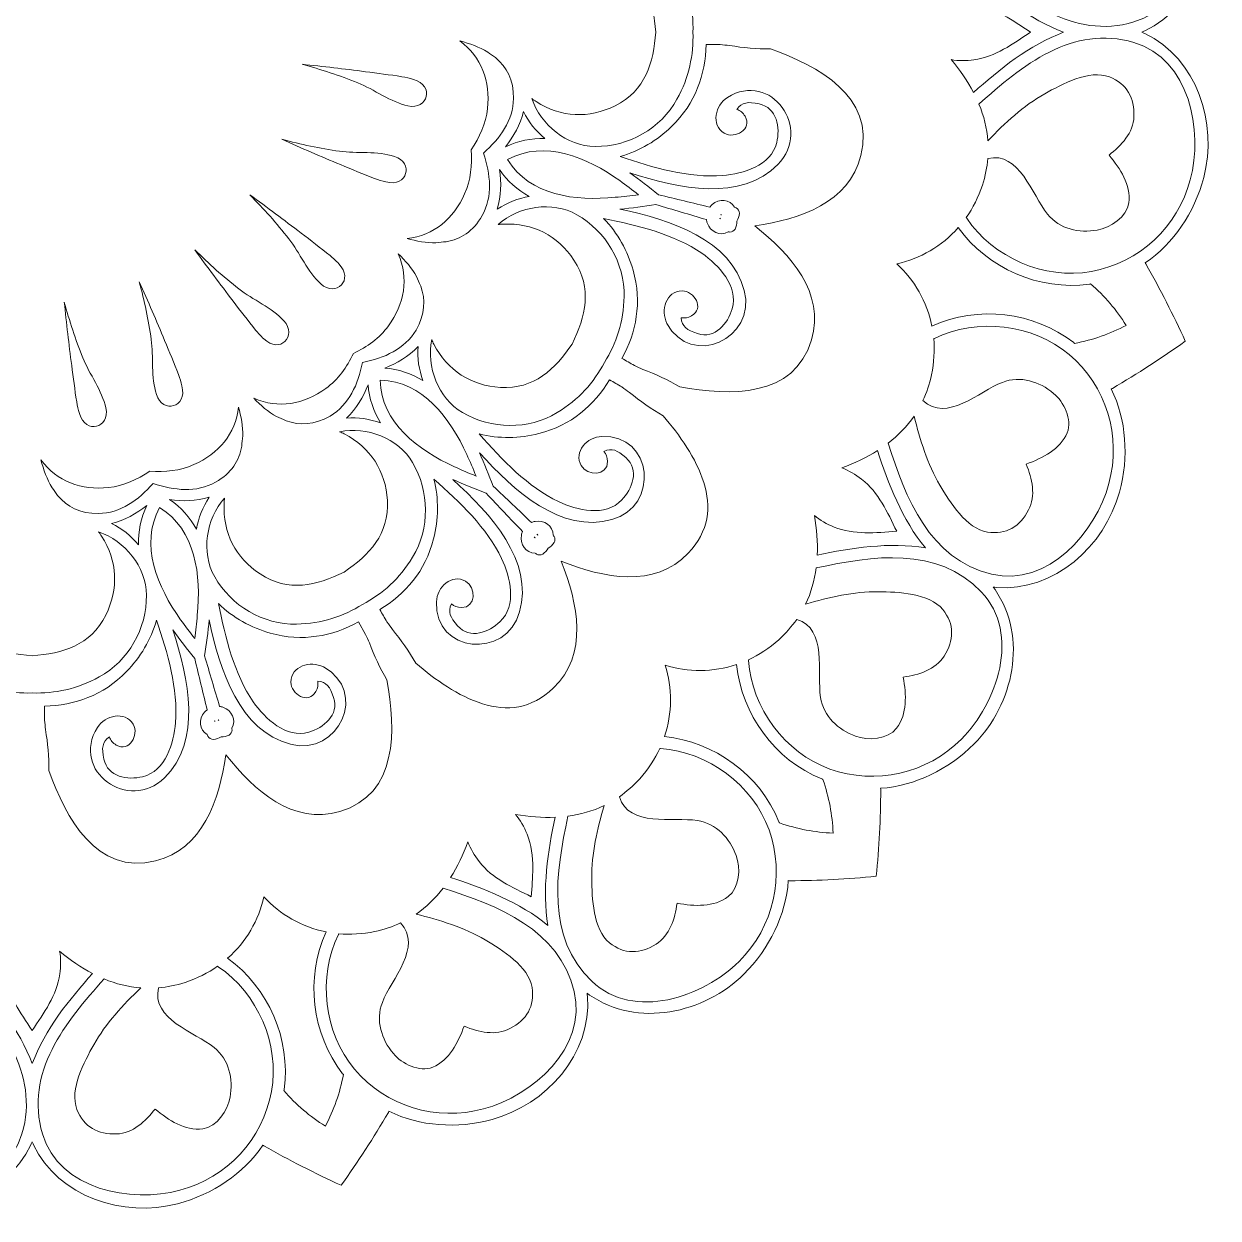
# Model space of a CAD drawing. Header units: inches. Extents: x 55 to 655, y -401 to -5.
# Drawn here: x 559.3 to 654.7, y -194.7 to -99.3 of the extents above; entities that cross this region are included whole.
import ezdxf

# ---------------------------------------------------------------- set-up
doc = ezdxf.new("R2010")
doc.units = ezdxf.units.IN
doc.header["$MEASUREMENT"] = 0
doc.layers.add('Layer 1', color=7, linetype='Continuous')

msp = doc.modelspace()

# ---------------------------------------------------------------- linework, layer by layer
at = {"layer": 'Layer 1', "lineweight": 0}
for points, knots in [([(648.81, -100.1), (648.73, -100.06), (648.66, -100.04), (648.58, -100), (648.66, -99.96), (648.73, -99.94), (648.81, -99.9), (653, -97.91), (654.67, -92.71), (653.52, -88.39), (652.77, -85.57), (651.13, -83.14), (648.84, -81.59), (648.86, -81.56), (648.89, -81.53), (648.91, -81.5), (650.05, -79.49), (651.09, -77.43), (652.05, -75.33), (650.17, -74), (648.24, -72.74), (646.25, -71.57), (646.21, -71.55), (646.18, -71.53), (646.14, -71.52), (647.35, -69.03), (647.56, -66.11), (646.79, -63.29), (645.63, -58.98), (641.58, -55.31), (636.97, -55.68), (636.88, -55.69), (636.8, -55.7), (636.71, -55.71), (636.76, -55.64), (636.82, -55.58), (636.86, -55.51), (639.5, -51.69), (638.34, -46.35), (635.19, -43.19), (633.13, -41.12), (630.49, -39.84), (627.73, -39.64), (627.74, -39.6), (627.74, -39.56), (627.74, -39.52), (627.73, -37.21), (627.61, -34.91), (627.38, -32.62), (625.09, -32.39), (622.79, -32.27), (620.48, -32.26), (620.44, -32.26), (620.4, -32.26), (620.36, -32.27), (620.16, -29.51), (618.88, -26.87), (616.81, -24.81), (613.65, -21.66), (608.31, -20.5), (604.49, -23.14), (604.42, -23.18), (604.36, -23.24), (604.29, -23.29), (604.3, -23.2), (604.31, -23.12), (604.32, -23.03), (604.69, -18.42), (601.02, -14.37), (596.71, -13.21), (593.89, -12.44), (590.97, -12.65), (588.48, -13.86), (588.47, -13.82), (588.45, -13.79), (588.43, -13.75), (587.26, -11.76), (586, -9.83), (584.67, -7.95), (582.57, -8.91), (580.51, -9.95), (578.5, -11.09), (578.47, -11.11), (578.44, -11.14), (578.41, -11.16), (576.86, -8.87), (574.43, -7.23), (571.61, -6.48), (567.29, -5.33), (562.09, -7), (560.1, -11.19), (560.06, -11.27), (560.04, -11.34), (560, -11.42), (559.96, -11.34), (559.94, -11.27), (559.9, -11.19), (557.91, -7), (552.71, -5.33), (548.39, -6.48), (545.57, -7.23), (543.14, -8.87), (541.59, -11.16), (541.56, -11.14), (541.53, -11.11), (541.5, -11.09), (539.49, -9.95), (537.43, -8.91), (535.33, -7.95), (534, -9.83), (532.74, -11.76), (531.57, -13.75), (531.55, -13.79), (531.53, -13.82), (531.52, -13.86), (529.03, -12.65), (526.11, -12.44), (523.29, -13.21), (518.98, -14.37), (515.31, -18.42), (515.68, -23.03), (515.69, -23.12), (515.7, -23.2), (515.71, -23.29), (515.64, -23.24), (515.58, -23.18), (515.51, -23.14), (511.69, -20.5), (506.35, -21.66), (503.19, -24.81), (501.12, -26.87), (499.84, -29.51), (499.64, -32.27), (499.6, -32.26), (499.56, -32.26), (499.52, -32.26), (497.21, -32.27), (494.91, -32.39), (492.62, -32.62), (492.39, -34.91), (492.27, -37.21), (492.26, -39.52), (492.26, -39.56), (492.26, -39.6), (492.27, -39.64), (489.51, -39.84), (486.87, -41.12), (484.81, -43.19), (481.66, -46.35), (480.5, -51.69), (483.14, -55.51), (483.18, -55.58), (483.24, -55.64), (483.29, -55.71), (483.2, -55.7), (483.12, -55.69), (483.03, -55.68), (478.42, -55.31), (474.37, -58.98), (473.21, -63.29), (472.44, -66.11), (472.65, -69.03), (473.86, -71.52), (473.82, -71.53), (473.79, -71.55), (473.75, -71.57), (471.76, -72.74), (469.83, -74), (467.95, -75.33), (468.91, -77.43), (469.95, -79.49), (471.09, -81.5), (471.11, -81.53), (471.14, -81.56), (471.16, -81.59), (468.87, -83.14), (467.23, -85.57), (466.48, -88.39), (465.33, -92.71), (467, -97.91), (471.19, -99.9), (471.27, -99.94), (471.34, -99.96), (471.42, -100), (471.34, -100.04), (471.27, -100.06), (471.19, -100.1), (467, -102.09), (465.33, -107.29), (466.48, -111.61), (467.23, -114.43), (468.87, -116.86), (471.16, -118.41), (471.14, -118.44), (471.11, -118.47), (471.09, -118.5), (469.95, -120.51), (468.91, -122.57), (467.95, -124.67), (469.83, -126), (471.76, -127.26), (473.75, -128.43), (473.79, -128.45), (473.82, -128.47), (473.86, -128.48), (472.65, -130.97), (472.44, -133.89), (473.21, -136.71), (474.37, -141.02), (478.42, -144.69), (483.03, -144.32), (483.12, -144.31), (483.2, -144.3), (483.29, -144.29), (483.24, -144.36), (483.18, -144.42), (483.14, -144.49), (480.5, -148.31), (481.66, -153.65), (484.81, -156.81), (486.87, -158.88), (489.51, -160.16), (492.27, -160.36), (492.26, -160.4), (492.26, -160.44), (492.26, -160.48), (492.27, -162.79), (492.39, -165.09), (492.62, -167.38), (494.91, -167.61), (497.21, -167.73), (499.52, -167.74), (499.56, -167.74), (499.6, -167.74), (499.64, -167.73), (499.84, -170.49), (501.12, -173.13), (503.19, -175.19), (506.35, -178.34), (511.69, -179.5), (515.51, -176.86), (515.58, -176.82), (515.64, -176.76), (515.71, -176.71), (515.7, -176.8), (515.69, -176.88), (515.68, -176.97), (515.31, -181.58), (518.98, -185.63), (523.29, -186.79), (526.11, -187.56), (529.03, -187.35), (531.52, -186.14), (531.53, -186.18), (531.55, -186.21), (531.57, -186.25), (532.74, -188.24), (534, -190.17), (535.33, -192.05), (537.43, -191.09), (539.49, -190.05), (541.5, -188.91), (541.53, -188.89), (541.56, -188.86), (541.59, -188.84), (543.14, -191.13), (545.57, -192.77), (548.39, -193.52), (552.71, -194.67), (557.91, -193), (559.9, -188.81), (559.94, -188.73), (559.96, -188.66), (560, -188.58), (560.04, -188.66), (560.06, -188.73), (560.1, -188.81), (562.09, -193), (567.29, -194.67), (571.61, -193.52), (574.43, -192.77), (576.86, -191.13), (578.41, -188.84), (578.44, -188.86), (578.47, -188.89), (578.5, -188.91), (580.51, -190.05), (582.57, -191.09), (584.67, -192.05), (586, -190.17), (587.26, -188.24), (588.43, -186.25), (588.45, -186.21), (588.47, -186.18), (588.48, -186.14), (590.97, -187.35), (593.89, -187.56), (596.71, -186.79), (601.02, -185.63), (604.69, -181.58), (604.32, -176.97), (604.31, -176.88), (604.3, -176.8), (604.29, -176.71), (604.36, -176.76), (604.42, -176.82), (604.49, -176.86), (608.31, -179.5), (613.65, -178.34), (616.81, -175.19), (618.88, -173.13), (620.16, -170.49), (620.36, -167.73), (620.4, -167.74), (620.44, -167.74), (620.48, -167.74), (622.79, -167.73), (625.09, -167.61), (627.38, -167.38), (627.61, -165.09), (627.73, -162.79), (627.74, -160.48), (627.74, -160.44), (627.74, -160.4), (627.73, -160.36), (630.49, -160.16), (633.13, -158.88), (635.19, -156.81), (638.34, -153.65), (639.5, -148.31), (636.86, -144.49), (636.82, -144.42), (636.76, -144.36), (636.71, -144.29), (636.8, -144.3), (636.88, -144.31), (636.97, -144.32), (641.58, -144.69), (645.63, -141.02), (646.79, -136.71), (647.56, -133.89), (647.35, -130.97), (646.14, -128.48), (646.18, -128.47), (646.21, -128.45), (646.25, -128.43), (648.24, -127.26), (650.17, -126), (652.05, -124.67), (651.09, -122.57), (650.05, -120.51), (648.91, -118.5), (648.89, -118.47), (648.86, -118.44), (648.84, -118.41), (651.13, -116.86), (652.77, -114.43), (653.52, -111.61), (654.67, -107.29), (653, -102.09), (648.81, -100.1)], [0, 0, 0, 0, 1, 1, 1, 2, 2, 2, 3, 3, 3, 4, 4, 4, 5, 5, 5, 6, 6, 6, 7, 7, 7, 8, 8, 8, 9, 9, 9, 10, 10, 10, 11, 11, 11, 12, 12, 12, 13, 13, 13, 14, 14, 14, 15, 15, 15, 16, 16, 16, 17, 17, 17, 18, 18, 18, 19, 19, 19, 20, 20, 20, 21, 21, 21, 22, 22, 22, 23, 23, 23, 24, 24, 24, 25, 25, 25, 26, 26, 26, 27, 27, 27, 28, 28, 28, 29, 29, 29, 30, 30, 30, 31, 31, 31, 32, 32, 32, 33, 33, 33, 34, 34, 34, 35, 35, 35, 36, 36, 36, 37, 37, 37, 38, 38, 38, 39, 39, 39, 40, 40, 40, 41, 41, 41, 42, 42, 42, 43, 43, 43, 44, 44, 44, 45, 45, 45, 46, 46, 46, 47, 47, 47, 48, 48, 48, 49, 49, 49, 50, 50, 50, 51, 51, 51, 52, 52, 52, 53, 53, 53, 54, 54, 54, 55, 55, 55, 56, 56, 56, 57, 57, 57, 58, 58, 58, 59, 59, 59, 60, 60, 60, 61, 61, 61, 62, 62, 62, 63, 63, 63, 64, 64, 64, 65, 65, 65, 66, 66, 66, 67, 67, 67, 68, 68, 68, 69, 69, 69, 70, 70, 70, 71, 71, 71, 72, 72, 72, 73, 73, 73, 74, 74, 74, 75, 75, 75, 76, 76, 76, 77, 77, 77, 78, 78, 78, 79, 79, 79, 80, 80, 80, 81, 81, 81, 82, 82, 82, 83, 83, 83, 84, 84, 84, 85, 85, 85, 86, 86, 86, 87, 87, 87, 88, 88, 88, 89, 89, 89, 90, 90, 90, 91, 91, 91, 92, 92, 92, 93, 93, 93, 94, 94, 94, 95, 95, 95, 96, 96, 96, 97, 97, 97, 98, 98, 98, 99, 99, 99, 100, 100, 100, 101, 101, 101, 102, 102, 102, 103, 103, 103, 104, 104, 104, 105, 105, 105, 106, 106, 106, 107, 107, 107, 108, 108, 108, 109, 109, 109, 110, 110, 110, 111, 111, 111, 112, 112, 112, 113, 113, 113, 114, 114, 114, 115, 115, 115, 116, 116, 116, 117, 117, 117, 118, 118, 118, 119, 119, 119, 120, 120, 120, 120]), ([(652.45, -88.22), (653.49, -92.12), (652.42, -97.85), (647.95, -99.18), (643.08, -100.63), (638.96, -97.33), (635.58, -94.25), (635.97, -93.32), (636.22, -92.34), (636.29, -91.33), (637.65, -92.75), (639.13, -94.13), (640.84, -95.09), (642.18, -95.84), (644.39, -97.05), (645.99, -96.43), (647.39, -95.89), (648.02, -94.74), (647.95, -93.26), (647.9, -91.98), (646.95, -90.95), (645.96, -90.19), (646.86, -89.1), (647.71, -87.83), (647.54, -86.38), (647.4, -85.25), (646.05, -84.37), (645.02, -84.2), (643.56, -83.96), (642.02, -84.26), (641.05, -85.48), (639.81, -87.03), (638.81, -90.5), (636.29, -89.92), (636.23, -89.23), (636.09, -88.52), (635.85, -87.79), (635.54, -86.83), (635.1, -85.96), (634.56, -85.2), (634.57, -85.19), (634.59, -85.17), (634.6, -85.15), (636.71, -82.01), (640.79, -80.22), (644.55, -80.9), (648.38, -81.59), (651.45, -84.45), (652.45, -88.22)], [0, 0, 0, 0, 1, 1, 1, 2, 2, 2, 3, 3, 3, 4, 4, 4, 5, 5, 5, 6, 6, 6, 7, 7, 7, 8, 8, 8, 9, 9, 9, 10, 10, 10, 11, 11, 11, 12, 12, 12, 13, 13, 13, 14, 14, 14, 15, 15, 15, 16, 16, 16, 16]), ([(604.94, -109.12), (602.63, -109.1), (600.62, -107.4), (599.88, -105.3), (599.99, -105.38), (600.11, -105.47), (600.23, -105.54), (602.22, -106.81), (604.44, -106.92), (606.54, -105.87), (608.97, -104.65), (609.59, -102.43), (609.78, -100), (609.59, -97.57), (608.97, -95.35), (606.54, -94.13), (604.44, -93.08), (602.22, -93.19), (600.23, -94.46), (600.11, -94.53), (599.99, -94.62), (599.88, -94.7), (600.62, -92.6), (602.63, -90.9), (604.94, -90.88), (607.59, -90.85), (610.18, -92.31), (611.47, -94.65), (612.44, -96.4), (612.8, -98.2), (612.75, -100), (612.8, -101.8), (612.44, -103.6), (611.47, -105.35), (610.18, -107.69), (607.59, -109.15), (604.94, -109.12)], [0, 0, 0, 0, 1, 1, 1, 2, 2, 2, 3, 3, 3, 4, 4, 4, 5, 5, 5, 6, 6, 6, 7, 7, 7, 8, 8, 8, 9, 9, 9, 10, 10, 10, 11, 11, 11, 12, 12, 12, 12]), ([(637.55, -98.64), (636.82, -98.23), (636.04, -97.92), (635.18, -97.8), (634.57, -97.71), (633.95, -97.71), (633.36, -97.81), (634.06, -96.98), (634.66, -96.1), (635.14, -95.18), (637.14, -96.99), (639.64, -99), (642.34, -100), (639.64, -101), (637.14, -103.01), (635.14, -104.82), (634.66, -103.9), (634.06, -103.02), (633.36, -102.19), (633.95, -102.29), (634.57, -102.29), (635.18, -102.2), (636.9, -101.96), (638.27, -100.94), (639.69, -100), (638.98, -99.53), (638.29, -99.04), (637.55, -98.64)], [0, 0, 0, 0, 1, 1, 1, 2, 2, 2, 3, 3, 3, 4, 4, 4, 5, 5, 5, 6, 6, 6, 7, 7, 7, 8, 8, 8, 9, 9, 9, 9]), ([(652.45, -111.78), (651.45, -115.55), (648.38, -118.41), (644.55, -119.1), (640.79, -119.78), (636.71, -117.99), (634.6, -114.85), (634.59, -114.83), (634.57, -114.81), (634.56, -114.8), (635.1, -114.04), (635.54, -113.17), (635.85, -112.21), (636.09, -111.48), (636.23, -110.77), (636.29, -110.08), (638.81, -109.5), (639.81, -112.97), (641.05, -114.52), (642.02, -115.74), (643.56, -116.04), (645.02, -115.8), (646.05, -115.63), (647.4, -114.75), (647.54, -113.62), (647.71, -112.17), (646.86, -110.9), (645.96, -109.81), (646.95, -109.05), (647.9, -108.02), (647.95, -106.74), (648.02, -105.26), (647.39, -104.11), (645.99, -103.57), (644.39, -102.95), (642.18, -104.16), (640.84, -104.91), (639.13, -105.87), (637.65, -107.25), (636.29, -108.67), (636.22, -107.66), (635.97, -106.68), (635.58, -105.75), (638.96, -102.67), (643.08, -99.37), (647.95, -100.82), (652.42, -102.15), (653.49, -107.88), (652.45, -111.78)], [0, 0, 0, 0, 1, 1, 1, 2, 2, 2, 3, 3, 3, 4, 4, 4, 5, 5, 5, 6, 6, 6, 7, 7, 7, 8, 8, 8, 9, 9, 9, 10, 10, 10, 11, 11, 11, 12, 12, 12, 13, 13, 13, 14, 14, 14, 15, 15, 15, 16, 16, 16, 16]), ([(595.92, -114.64), (595.2, -115.91), (594.18, -116.53), (593.05, -116.73), (592.78, -116.75), (592.5, -116.78), (592.23, -116.81), (591.48, -116.82), (590.69, -116.69), (589.92, -116.46), (592.07, -116.23), (593.63, -114.88), (594.52, -112.91), (595.01, -111.8), (595.13, -110.59), (595.03, -109.38), (595.72, -108.4), (596.22, -107.29), (596.35, -106.08), (596.56, -103.93), (595.89, -101.98), (594.14, -100.7), (594.94, -100.9), (595.7, -101.19), (596.36, -101.59), (596.56, -101.74), (596.77, -101.89), (596.98, -102.03), (597.87, -102.78), (598.44, -103.82), (598.42, -105.28), (598.41, -107.06), (597.34, -108.48), (596.02, -109.65), (596.58, -111.33), (596.79, -113.1), (595.92, -114.64)], [0, 0, 0, 0, 1, 1, 1, 2, 2, 2, 3, 3, 3, 4, 4, 4, 5, 5, 5, 6, 6, 6, 7, 7, 7, 8, 8, 8, 9, 9, 9, 10, 10, 10, 11, 11, 11, 12, 12, 12, 12]), ([(611.7, -128.32), (610.77, -127.76), (609.78, -127.3), (608.74, -126.92), (608.52, -126.81), (608.29, -126.71), (608.07, -126.61), (607.74, -126.42), (607.41, -126.23), (607.08, -126.04), (608.23, -123.95), (608.69, -121.58), (607.97, -119), (607.54, -117.5), (606.74, -116), (605.61, -114.88), (608.3, -115.39), (611.26, -116.14), (613.46, -117.65), (614.8, -118.58), (616.4, -120.26), (615.87, -122.08), (615.53, -123.25), (614.53, -124.52), (613.11, -124.06), (612.25, -123.78), (611.85, -123.49), (611.81, -122.79), (612.08, -122.84), (612.36, -122.8), (612.64, -122.64), (613.69, -122.04), (612.85, -120.65), (611.88, -120.65), (610.58, -120.66), (610.14, -122.23), (610.67, -123.24), (612.59, -126.88), (617.83, -124.47), (616.84, -120.62), (615.79, -116.56), (610.94, -114.97), (606.92, -114.13), (607.88, -114.04), (608.83, -113.91), (609.79, -113.76), (611.14, -114.16), (612.49, -114.56), (613.83, -114.96), (613.84, -115.05), (613.85, -115.14), (613.89, -115.23), (614.12, -115.92), (614.92, -116.34), (615.56, -115.94), (615.6, -115.95), (615.65, -115.95), (615.69, -115.95), (615.85, -115.97), (616.05, -115.85), (616.11, -115.71), (616.22, -115.51), (616.26, -115.29), (616.26, -115.08), (616.37, -114.89), (616.44, -114.68), (616.45, -114.45), (616.46, -114.3), (616.35, -114.09), (616.2, -114.03), (616.16, -114.01), (616.12, -113.99), (616.07, -113.97), (615.71, -113.32), (614.82, -113.28), (614.28, -113.75), (614.21, -113.81), (614.15, -113.89), (614.1, -113.97), (612.74, -113.64), (611.37, -113.3), (610, -112.98), (609.24, -112.37), (608.48, -111.78), (607.71, -111.22), (611.6, -112.5), (616.6, -113.55), (619.53, -110.56), (622.31, -107.72), (618.98, -103.02), (615.5, -105.21), (614.54, -105.82), (614.14, -107.4), (615.25, -108.06), (616.1, -108.55), (617.52, -107.75), (616.91, -106.71), (616.75, -106.43), (616.52, -106.26), (616.26, -106.16), (616.65, -105.58), (617.14, -105.53), (618.02, -105.72), (619.48, -106.03), (619.72, -107.63), (619.43, -108.81), (618.98, -110.65), (616.75, -111.31), (615.12, -111.44), (612.46, -111.65), (609.52, -110.82), (606.94, -109.92), (608.48, -109.51), (609.93, -108.61), (611.04, -107.53), (612.96, -105.66), (613.74, -103.37), (613.8, -100.99), (613.8, -100.99), (614.93, -100.99), (614.93, -100.99), (615.18, -101.01), (615.42, -101.04), (615.67, -101.06), (616.76, -101.25), (617.85, -101.34), (618.93, -101.33), (622.73, -102.71), (627.32, -105.11), (626.15, -109.84), (625.22, -113.63), (621.32, -114.92), (617.69, -115.46), (620.56, -117.74), (623.29, -120.81), (622.21, -124.55), (620.85, -129.23), (615.68, -129.02), (611.7, -128.32)], [0, 0, 0, 0, 1, 1, 1, 2, 2, 2, 3, 3, 3, 4, 4, 4, 5, 5, 5, 6, 6, 6, 7, 7, 7, 8, 8, 8, 9, 9, 9, 10, 10, 10, 11, 11, 11, 12, 12, 12, 13, 13, 13, 14, 14, 14, 15, 15, 15, 16, 16, 16, 17, 17, 17, 18, 18, 18, 19, 19, 19, 20, 20, 20, 21, 21, 21, 22, 22, 22, 23, 23, 23, 24, 24, 24, 25, 25, 25, 26, 26, 26, 27, 27, 27, 28, 28, 28, 29, 29, 29, 30, 30, 30, 31, 31, 31, 32, 32, 32, 33, 33, 33, 34, 34, 34, 35, 35, 35, 36, 36, 36, 37, 37, 37, 38, 38, 38, 39, 39, 39, 40, 40, 40, 41, 41, 41, 42, 42, 42, 43, 43, 43, 44, 44, 44, 45, 45, 45, 46, 46, 46, 46]), ([(585.99, -104.04), (584.53, -103.45), (583.05, -102.97), (581.54, -102.56), (583.23, -102.73), (584.91, -102.93), (586.6, -103.15), (587.57, -103.27), (588.54, -103.4), (589.51, -103.55), (589.82, -103.6), (590.13, -103.67), (590.43, -103.77), (592.16, -104.25), (591.59, -106.22), (589.99, -105.88), (588.64, -105.59), (587.28, -104.56), (585.99, -104.04)], [0, 0, 0, 0, 1, 1, 1, 2, 2, 2, 3, 3, 3, 4, 4, 4, 5, 5, 5, 6, 6, 6, 6]), ([(599.22, -106.33), (599.62, -107.17), (600.2, -107.89), (600.92, -108.48), (599.84, -108.46), (598.78, -108.67), (597.78, -109.15), (598.44, -108.32), (598.96, -107.39), (599.22, -106.33)], [0, 0, 0, 0, 1, 1, 1, 2, 2, 2, 3, 3, 3, 3]), ([(584.61, -110.57), (583.04, -109.92), (581.48, -109.25), (579.93, -108.55), (581.45, -108.96), (582.97, -109.28), (584.53, -109.5), (585.9, -109.69), (587.6, -109.48), (588.91, -109.91), (590.47, -110.41), (589.98, -112.4), (588.24, -111.95), (587.93, -111.88), (587.63, -111.79), (587.33, -111.68), (586.42, -111.32), (585.52, -110.95), (584.61, -110.57)], [0, 0, 0, 0, 1, 1, 1, 2, 2, 2, 3, 3, 3, 4, 4, 4, 5, 5, 5, 6, 6, 6, 6]), ([(597.95, -110.17), (600.94, -108.54), (604.29, -109.99), (606.9, -111.85), (607.41, -112.21), (607.91, -112.59), (608.41, -112.97), (607.78, -113.05), (607.17, -113.13), (606.55, -113.18), (603.35, -113.49), (599.72, -113.07), (597.95, -110.17)], [0, 0, 0, 0, 1, 1, 1, 2, 2, 2, 3, 3, 3, 4, 4, 4, 4]), ([(597.3, -110.97), (597.92, -111.88), (598.74, -112.59), (599.68, -113.11), (598.77, -113.27), (597.9, -113.6), (597.13, -114.13), (597.44, -113.07), (597.46, -112.02), (597.3, -110.97)], [0, 0, 0, 0, 1, 1, 1, 2, 2, 2, 3, 3, 3, 3]), ([(583.03, -120.09), (582.01, -119.16), (581.35, -117.59), (580.49, -116.49), (579.52, -115.26), (578.48, -114.09), (577.37, -112.99), (578.75, -113.98), (580.11, -115), (581.46, -116.03), (582.24, -116.62), (583.02, -117.22), (583.78, -117.83), (584.02, -118.03), (584.25, -118.24), (584.47, -118.48), (585.73, -119.76), (584.25, -121.18), (583.03, -120.09)], [0, 0, 0, 0, 1, 1, 1, 2, 2, 2, 3, 3, 3, 4, 4, 4, 5, 5, 5, 6, 6, 6, 6]), ([(594.36, -130.37), (592.37, -129.2), (591.48, -126.72), (591.89, -124.53), (591.94, -124.66), (592, -124.78), (592.07, -124.91), (593.16, -127), (595.02, -128.22), (597.38, -128.36), (600.08, -128.51), (601.73, -126.9), (603.11, -124.89), (604.16, -122.69), (604.74, -120.46), (603.24, -118.19), (601.95, -116.22), (599.97, -115.21), (597.61, -115.32), (597.47, -115.32), (597.32, -115.34), (597.19, -115.35), (598.88, -113.9), (601.47, -113.43), (603.48, -114.57), (605.78, -115.87), (607.31, -118.43), (607.25, -121.11), (607.21, -123.1), (606.63, -124.85), (605.68, -126.37), (604.83, -127.96), (603.61, -129.34), (601.9, -130.37), (599.61, -131.76), (596.64, -131.71), (594.36, -130.37)], [0, 0, 0, 0, 1, 1, 1, 2, 2, 2, 3, 3, 3, 4, 4, 4, 5, 5, 5, 6, 6, 6, 7, 7, 7, 8, 8, 8, 9, 9, 9, 10, 10, 10, 11, 11, 11, 12, 12, 12, 12]), ([(614.88, -114.88), (614.88, -114.87), (614.89, -114.86), (614.9, -114.85), (614.91, -114.87), (614.93, -114.87), (614.95, -114.89), (614.93, -114.88), (614.9, -114.88), (614.88, -114.88)], [0, 0, 0, 0, 1, 1, 1, 2, 2, 2, 3, 3, 3, 3]), ([(614.96, -114.55), (614.99, -114.57), (615.01, -114.57), (615.03, -114.58), (615.03, -114.58), (614.97, -114.58), (614.97, -114.58), (614.97, -114.58), (614.97, -114.57), (614.96, -114.55)], [0, 0, 0, 0, 1, 1, 1, 2, 2, 2, 3, 3, 3, 3]), ([(643.21, -124.84), (643.19, -124.82), (643.17, -124.8), (643.14, -124.78), (639.95, -122.3), (635.48, -121.8), (631.82, -123.46), (631.43, -121.51), (630.43, -119.79), (629.02, -118.5), (629.96, -118.29), (630.86, -117.93), (631.68, -117.45), (632.51, -116.96), (633.27, -116.34), (633.93, -115.6), (636.27, -118.86), (640.39, -120.66), (644.39, -120.11), (644.42, -120.11), (644.46, -120.1), (644.49, -120.09), (645.61, -121.06), (646.56, -122.17), (647.32, -123.4), (646.05, -124.08), (644.67, -124.56), (643.21, -124.84)], [0, 0, 0, 0, 1, 1, 1, 2, 2, 2, 3, 3, 3, 4, 4, 4, 5, 5, 5, 6, 6, 6, 7, 7, 7, 8, 8, 8, 9, 9, 9, 9]), ([(576.49, -120.49), (577.59, -121.35), (579.16, -122.01), (580.09, -123.03), (581.18, -124.25), (579.76, -125.73), (578.48, -124.47), (578.24, -124.25), (578.03, -124.02), (577.83, -123.78), (577.22, -123.02), (576.62, -122.24), (576.03, -121.46), (575, -120.11), (573.98, -118.75), (572.99, -117.37), (574.09, -118.48), (575.26, -119.52), (576.49, -120.49)], [0, 0, 0, 0, 1, 1, 1, 2, 2, 2, 3, 3, 3, 4, 4, 4, 5, 5, 5, 6, 6, 6, 6]), ([(590.64, -123.78), (589.74, -125.31), (588.1, -126.01), (586.37, -126.37), (586.01, -128.1), (585.31, -129.74), (583.78, -130.64), (582.53, -131.37), (581.34, -131.4), (580.26, -131.02), (580.01, -130.89), (579.76, -130.78), (579.51, -130.68), (578.85, -130.31), (578.23, -129.8), (577.68, -129.21), (579.66, -130.09), (581.69, -129.7), (583.44, -128.44), (584.42, -127.73), (585.13, -126.74), (585.64, -125.64), (586.74, -125.13), (587.73, -124.42), (588.44, -123.44), (589.7, -121.69), (590.09, -119.66), (589.21, -117.68), (589.8, -118.23), (590.31, -118.85), (590.68, -119.51), (590.78, -119.76), (590.89, -120.01), (591.02, -120.26), (591.4, -121.34), (591.37, -122.53), (590.64, -123.78)], [0, 0, 0, 0, 1, 1, 1, 2, 2, 2, 3, 3, 3, 4, 4, 4, 5, 5, 5, 6, 6, 6, 7, 7, 7, 8, 8, 8, 9, 9, 9, 10, 10, 10, 11, 11, 11, 12, 12, 12, 12]), ([(569.91, -128.91), (569.48, -127.6), (569.69, -125.9), (569.5, -124.53), (569.28, -122.97), (568.96, -121.45), (568.55, -119.93), (569.25, -121.48), (569.92, -123.04), (570.57, -124.61), (570.95, -125.52), (571.32, -126.42), (571.68, -127.33), (571.79, -127.63), (571.88, -127.93), (571.95, -128.24), (572.4, -129.98), (570.41, -130.47), (569.91, -128.91)], [0, 0, 0, 0, 1, 1, 1, 2, 2, 2, 3, 3, 3, 4, 4, 4, 5, 5, 5, 6, 6, 6, 6]), ([(563.77, -130.43), (563.67, -130.13), (563.6, -129.82), (563.55, -129.51), (563.4, -128.54), (563.27, -127.57), (563.15, -126.6), (562.93, -124.91), (562.73, -123.23), (562.56, -121.54), (562.97, -123.05), (563.45, -124.53), (564.04, -125.99), (564.56, -127.28), (565.59, -128.64), (565.88, -129.99), (566.22, -131.59), (564.25, -132.16), (563.77, -130.43)], [0, 0, 0, 0, 1, 1, 1, 2, 2, 2, 3, 3, 3, 4, 4, 4, 5, 5, 5, 6, 6, 6, 6]), ([(645.95, -136.03), (644.9, -139.92), (641.11, -144.34), (636.58, -143.26), (631.63, -142.09), (629.71, -137.17), (628.33, -132.81), (629.13, -132.19), (629.84, -131.48), (630.41, -130.64), (630.87, -132.54), (631.46, -134.48), (632.46, -136.17), (633.24, -137.49), (634.57, -139.64), (636.26, -139.9), (637.74, -140.14), (638.85, -139.46), (639.54, -138.14), (640.13, -137), (639.83, -135.64), (639.35, -134.48), (640.67, -133.99), (642.05, -133.31), (642.62, -131.97), (643.06, -130.93), (642.34, -129.49), (641.53, -128.83), (640.39, -127.88), (638.9, -127.39), (637.45, -127.95), (635.6, -128.68), (633, -131.18), (631.11, -129.41), (631.4, -128.79), (631.63, -128.1), (631.79, -127.35), (632, -126.37), (632.05, -125.39), (631.97, -124.46), (631.99, -124.46), (632.01, -124.45), (632.03, -124.44), (635.43, -122.78), (639.86, -123.27), (642.78, -125.73), (645.75, -128.24), (646.97, -132.26), (645.95, -136.03)], [0, 0, 0, 0, 1, 1, 1, 2, 2, 2, 3, 3, 3, 4, 4, 4, 5, 5, 5, 6, 6, 6, 7, 7, 7, 8, 8, 8, 9, 9, 9, 10, 10, 10, 11, 11, 11, 12, 12, 12, 13, 13, 13, 14, 14, 14, 15, 15, 15, 16, 16, 16, 16]), ([(591.19, -127.81), (590.27, -127.25), (589.24, -126.9), (588.14, -126.81), (589.13, -126.43), (590.04, -125.88), (590.8, -125.09), (590.73, -126.02), (590.87, -126.94), (591.19, -127.81)], [0, 0, 0, 0, 1, 1, 1, 2, 2, 2, 3, 3, 3, 3]), ([(586.81, -128.14), (586.9, -129.24), (587.25, -130.27), (587.81, -131.19), (586.94, -130.87), (586.02, -130.73), (585.09, -130.8), (585.88, -130.04), (586.43, -129.13), (586.81, -128.14)], [0, 0, 0, 0, 1, 1, 1, 2, 2, 2, 3, 3, 3, 3]), ([(601.6, -152.36), (598.08, -155.74), (593.71, -152.98), (590.62, -150.37), (590.09, -149.43), (589.46, -148.53), (588.75, -147.68), (588.61, -147.48), (588.47, -147.28), (588.32, -147.08), (588.13, -146.75), (587.94, -146.42), (587.75, -146.09), (589.79, -144.86), (591.38, -143.03), (592.04, -140.44), (592.42, -138.93), (592.48, -137.23), (592.06, -135.69), (594.13, -137.48), (596.32, -139.6), (597.47, -142.01), (598.17, -143.49), (598.72, -145.75), (597.34, -147.06), (596.46, -147.9), (594.96, -148.5), (593.96, -147.39), (593.36, -146.72), (593.16, -146.27), (593.47, -145.64), (593.68, -145.82), (593.95, -145.93), (594.27, -145.93), (595.47, -145.93), (595.45, -144.31), (594.6, -143.83), (593.48, -143.19), (592.31, -144.32), (592.27, -145.46), (592.1, -149.57), (597.84, -150.11), (598.91, -146.27), (600.03, -142.24), (596.62, -138.44), (593.57, -135.7), (594.45, -136.09), (595.33, -136.46), (596.24, -136.81), (597.21, -137.83), (598.17, -138.85), (599.15, -139.87), (599.1, -139.95), (599.07, -140.04), (599.05, -140.14), (598.91, -140.85), (599.39, -141.61), (600.14, -141.58), (600.18, -141.61), (600.22, -141.63), (600.25, -141.66), (600.38, -141.76), (600.61, -141.75), (600.75, -141.66), (600.93, -141.54), (601.08, -141.37), (601.19, -141.19), (601.37, -141.08), (601.54, -140.93), (601.66, -140.74), (601.75, -140.61), (601.76, -140.38), (601.66, -140.25), (601.63, -140.22), (601.61, -140.18), (601.58, -140.14), (601.61, -139.39), (600.85, -138.91), (600.14, -139.05), (600.04, -139.07), (599.95, -139.1), (599.87, -139.15), (598.85, -138.17), (597.83, -137.21), (596.81, -136.24), (596.46, -135.34), (596.09, -134.45), (595.7, -133.57), (598.44, -136.62), (602.24, -140.03), (606.27, -138.91), (610.11, -137.84), (609.57, -132.1), (605.46, -132.27), (604.32, -132.31), (603.19, -133.48), (603.83, -134.6), (604.31, -135.45), (605.93, -135.47), (605.93, -134.27), (605.93, -133.95), (605.82, -133.68), (605.64, -133.47), (606.27, -133.16), (606.72, -133.36), (607.39, -133.96), (608.5, -134.96), (607.9, -136.46), (607.06, -137.34), (605.75, -138.72), (603.49, -138.17), (602.01, -137.47), (599.6, -136.32), (597.48, -134.13), (595.69, -132.06), (597.23, -132.48), (598.93, -132.42), (600.44, -132.04), (603.03, -131.38), (604.86, -129.79), (606.09, -127.75), (606.42, -127.94), (606.75, -128.13), (607.08, -128.32), (607.28, -128.47), (607.48, -128.61), (607.68, -128.75), (608.53, -129.46), (609.43, -130.09), (610.37, -130.62), (612.98, -133.71), (615.74, -138.08), (612.36, -141.6), (609.66, -144.41), (605.64, -143.58), (602.23, -142.23), (603.58, -145.64), (604.41, -149.66), (601.6, -152.36)], [0, 0, 0, 0, 1, 1, 1, 2, 2, 2, 3, 3, 3, 4, 4, 4, 5, 5, 5, 6, 6, 6, 7, 7, 7, 8, 8, 8, 9, 9, 9, 10, 10, 10, 11, 11, 11, 12, 12, 12, 13, 13, 13, 14, 14, 14, 15, 15, 15, 16, 16, 16, 17, 17, 17, 18, 18, 18, 19, 19, 19, 20, 20, 20, 21, 21, 21, 22, 22, 22, 23, 23, 23, 24, 24, 24, 25, 25, 25, 26, 26, 26, 27, 27, 27, 28, 28, 28, 29, 29, 29, 30, 30, 30, 31, 31, 31, 32, 32, 32, 33, 33, 33, 34, 34, 34, 35, 35, 35, 36, 36, 36, 37, 37, 37, 38, 38, 38, 39, 39, 39, 40, 40, 40, 41, 41, 41, 42, 42, 42, 43, 43, 43, 44, 44, 44, 45, 45, 45, 46, 46, 46, 46]), ([(587.78, -127.78), (591.18, -127.86), (593.36, -130.8), (594.69, -133.72), (594.95, -134.28), (595.2, -134.86), (595.43, -135.43), (594.86, -135.2), (594.28, -134.95), (593.72, -134.69), (590.8, -133.36), (587.86, -131.18), (587.78, -127.78)], [0, 0, 0, 0, 1, 1, 1, 2, 2, 2, 3, 3, 3, 4, 4, 4, 4]), ([(565.28, -138.42), (563.82, -138.44), (562.78, -137.87), (562.03, -136.98), (561.89, -136.77), (561.74, -136.56), (561.59, -136.36), (561.19, -135.7), (560.9, -134.94), (560.7, -134.14), (561.98, -135.89), (563.93, -136.56), (566.08, -136.35), (567.29, -136.22), (568.4, -135.72), (569.38, -135.03), (570.59, -135.13), (571.8, -135.01), (572.91, -134.52), (574.88, -133.63), (576.23, -132.07), (576.46, -129.92), (576.69, -130.69), (576.82, -131.48), (576.81, -132.23), (576.78, -132.5), (576.75, -132.78), (576.73, -133.05), (576.53, -134.18), (575.91, -135.2), (574.64, -135.92), (573.1, -136.79), (571.33, -136.58), (569.65, -136.02), (568.48, -137.34), (567.06, -138.41), (565.28, -138.42)], [0, 0, 0, 0, 1, 1, 1, 2, 2, 2, 3, 3, 3, 4, 4, 4, 5, 5, 5, 6, 6, 6, 7, 7, 7, 8, 8, 8, 9, 9, 9, 10, 10, 10, 11, 11, 11, 12, 12, 12, 12]), ([(575.35, -137.19), (575.34, -137.32), (575.32, -137.47), (575.32, -137.61), (575.21, -139.97), (576.22, -141.95), (578.19, -143.24), (580.46, -144.74), (582.69, -144.16), (584.89, -143.11), (586.9, -141.73), (588.51, -140.08), (588.35, -137.38), (588.22, -135.02), (587, -133.16), (584.91, -132.07), (584.78, -132), (584.66, -131.94), (584.53, -131.89), (586.72, -131.48), (589.2, -132.37), (590.37, -134.36), (591.71, -136.64), (591.76, -139.61), (590.37, -141.9), (589.34, -143.61), (587.96, -144.83), (586.37, -145.68), (584.85, -146.63), (583.1, -147.21), (581.11, -147.25), (578.43, -147.31), (575.87, -145.78), (574.57, -143.48), (573.43, -141.47), (573.9, -138.88), (575.35, -137.19)], [0, 0, 0, 0, 1, 1, 1, 2, 2, 2, 3, 3, 3, 4, 4, 4, 5, 5, 5, 6, 6, 6, 7, 7, 7, 8, 8, 8, 9, 9, 9, 10, 10, 10, 11, 11, 11, 12, 12, 12, 12]), ([(624.01, -139.5), (625.61, -140.15), (627.32, -139.95), (629.01, -139.84), (628.64, -139.08), (628.28, -138.31), (627.84, -137.59), (627.41, -136.88), (626.9, -136.22), (626.21, -135.68), (625.73, -135.3), (625.19, -134.99), (624.63, -134.78), (625.64, -134.41), (626.61, -133.95), (627.48, -133.4), (628.31, -135.96), (629.47, -138.96), (631.3, -141.17), (628.48, -140.68), (625.3, -141.18), (622.67, -141.74), (622.71, -140.71), (622.62, -139.65), (622.44, -138.58), (622.9, -138.96), (623.43, -139.27), (624.01, -139.5)], [0, 0, 0, 0, 1, 1, 1, 2, 2, 2, 3, 3, 3, 4, 4, 4, 5, 5, 5, 6, 6, 6, 7, 7, 7, 8, 8, 8, 9, 9, 9, 9]), ([(573.11, -139.68), (572.59, -138.74), (571.88, -137.92), (570.97, -137.3), (572.02, -137.46), (573.07, -137.44), (574.13, -137.13), (573.6, -137.9), (573.27, -138.77), (573.11, -139.68)], [0, 0, 0, 0, 1, 1, 1, 2, 2, 2, 3, 3, 3, 3]), ([(569.15, -137.78), (568.67, -138.78), (568.46, -139.84), (568.48, -140.92), (567.89, -140.2), (567.17, -139.62), (566.33, -139.22), (567.39, -138.96), (568.32, -138.44), (569.15, -137.78)], [0, 0, 0, 0, 1, 1, 1, 2, 2, 2, 3, 3, 3, 3]), ([(570.17, -137.95), (573.07, -139.72), (573.49, -143.35), (573.18, -146.55), (573.13, -147.17), (573.05, -147.78), (572.97, -148.41), (572.59, -147.91), (572.21, -147.41), (571.85, -146.9), (569.99, -144.28), (568.54, -140.94), (570.17, -137.95)], [0, 0, 0, 0, 1, 1, 1, 2, 2, 2, 3, 3, 3, 4, 4, 4, 4]), ([(554.65, -151.47), (552.31, -150.18), (550.85, -147.59), (550.88, -144.94), (550.9, -142.63), (552.6, -140.62), (554.7, -139.88), (554.62, -139.99), (554.53, -140.11), (554.46, -140.23), (553.19, -142.22), (553.08, -144.44), (554.13, -146.54), (555.35, -148.97), (557.57, -149.59), (560, -149.78), (562.43, -149.59), (564.65, -148.97), (565.87, -146.54), (566.92, -144.44), (566.81, -142.22), (565.54, -140.23), (565.47, -140.11), (565.38, -139.99), (565.3, -139.88), (567.4, -140.62), (569.1, -142.63), (569.12, -144.94), (569.15, -147.59), (567.69, -150.18), (565.35, -151.47), (563.6, -152.43), (561.8, -152.8), (560, -152.75), (558.2, -152.8), (556.4, -152.43), (554.65, -151.47)], [0, 0, 0, 0, 1, 1, 1, 2, 2, 2, 3, 3, 3, 4, 4, 4, 5, 5, 5, 6, 6, 6, 7, 7, 7, 8, 8, 8, 9, 9, 9, 10, 10, 10, 11, 11, 11, 12, 12, 12, 12]), ([(600.31, -140.12), (600.32, -140.11), (600.32, -140.1), (600.32, -140.08), (600.34, -140.1), (600.35, -140.12), (600.37, -140.14), (600.35, -140.14), (600.33, -140.12), (600.31, -140.12)], [0, 0, 0, 0, 1, 1, 1, 2, 2, 2, 3, 3, 3, 3]), ([(600.08, -140.32), (600.1, -140.32), (600.11, -140.32), (600.12, -140.31), (600.12, -140.33), (600.14, -140.35), (600.14, -140.37), (600.12, -140.35), (600.1, -140.34), (600.08, -140.32)], [0, 0, 0, 0, 1, 1, 1, 2, 2, 2, 3, 3, 3, 3]), ([(634.18, -156.43), (631.43, -159.19), (627.33, -160.13), (623.68, -158.82), (620.08, -157.52), (617.44, -153.93), (617.18, -150.16), (617.18, -150.13), (617.17, -150.12), (617.17, -150.1), (618.02, -149.7), (618.83, -149.17), (619.59, -148.5), (620.15, -147.99), (620.63, -147.44), (621.03, -146.87), (623.5, -147.63), (622.63, -151.13), (622.93, -153.1), (623.17, -154.64), (624.34, -155.67), (625.73, -156.2), (626.71, -156.56), (628.32, -156.47), (629, -155.57), (629.88, -154.4), (629.77, -152.87), (629.54, -151.48), (630.77, -151.31), (632.11, -150.9), (632.8, -149.81), (633.6, -148.56), (633.63, -147.25), (632.69, -146.09), (631.61, -144.76), (629.09, -144.69), (627.55, -144.67), (625.59, -144.65), (623.62, -145.11), (621.74, -145.66), (622.18, -144.74), (622.44, -143.77), (622.58, -142.77), (627.04, -141.79), (632.27, -140.99), (635.76, -144.68), (638.96, -148.07), (637.02, -153.57), (634.18, -156.43)], [0, 0, 0, 0, 1, 1, 1, 2, 2, 2, 3, 3, 3, 4, 4, 4, 5, 5, 5, 6, 6, 6, 7, 7, 7, 8, 8, 8, 9, 9, 9, 10, 10, 10, 11, 11, 11, 12, 12, 12, 13, 13, 13, 14, 14, 14, 15, 15, 15, 16, 16, 16, 16]), ([(560.99, -153.8), (563.37, -153.74), (565.66, -152.96), (567.53, -151.04), (568.61, -149.93), (569.51, -148.48), (569.92, -146.94), (570.82, -149.52), (571.65, -152.46), (571.44, -155.12), (571.31, -156.75), (570.65, -158.98), (568.81, -159.43), (567.63, -159.72), (566.03, -159.48), (565.72, -158.02), (565.53, -157.14), (565.58, -156.65), (566.16, -156.26), (566.26, -156.52), (566.43, -156.75), (566.71, -156.91), (567.75, -157.52), (568.55, -156.1), (568.06, -155.25), (567.4, -154.14), (565.82, -154.54), (565.21, -155.5), (563.02, -158.98), (567.72, -162.31), (570.56, -159.53), (573.55, -156.6), (572.5, -151.6), (571.22, -147.71), (571.78, -148.48), (572.37, -149.24), (572.98, -150), (573.3, -151.37), (573.64, -152.74), (573.97, -154.1), (573.89, -154.15), (573.81, -154.21), (573.75, -154.28), (573.28, -154.82), (573.32, -155.71), (573.97, -156.07), (573.99, -156.12), (574.01, -156.16), (574.03, -156.2), (574.09, -156.35), (574.3, -156.46), (574.45, -156.45), (574.68, -156.44), (574.89, -156.37), (575.08, -156.26), (575.29, -156.26), (575.51, -156.22), (575.71, -156.11), (575.85, -156.05), (575.97, -155.85), (575.95, -155.69), (575.95, -155.65), (575.95, -155.6), (575.94, -155.56), (576.34, -154.92), (575.92, -154.12), (575.23, -153.89), (575.14, -153.85), (575.05, -153.84), (574.96, -153.83), (574.56, -152.49), (574.16, -151.14), (573.76, -149.79), (573.91, -148.83), (574.04, -147.88), (574.13, -146.92), (574.97, -150.94), (576.56, -155.79), (580.62, -156.84), (584.47, -157.83), (586.88, -152.59), (583.24, -150.67), (582.23, -150.14), (580.66, -150.58), (580.65, -151.88), (580.65, -152.85), (582.04, -153.69), (582.64, -152.64), (582.8, -152.36), (582.84, -152.08), (582.79, -151.81), (583.49, -151.85), (583.78, -152.25), (584.06, -153.11), (584.52, -154.53), (583.25, -155.53), (582.08, -155.87), (580.26, -156.4), (578.58, -154.8), (577.65, -153.46), (576.14, -151.26), (575.39, -148.3), (574.88, -145.61), (576, -146.74), (577.5, -147.54), (579, -147.97), (581.58, -148.69), (583.95, -148.23), (586.04, -147.08), (586.04, -147.08), (586.61, -148.07), (586.61, -148.07), (586.71, -148.29), (586.81, -148.52), (586.92, -148.74), (587.3, -149.78), (587.76, -150.77), (588.32, -151.7), (589.02, -155.68), (589.23, -160.85), (584.55, -162.21), (580.81, -163.29), (577.74, -160.56), (575.46, -157.69), (574.92, -161.32), (573.63, -165.22), (569.84, -166.15), (565.11, -167.32), (562.71, -162.73), (561.33, -158.93), (561.34, -157.84), (561.25, -156.76), (561.06, -155.67), (561.04, -155.42), (561.01, -155.18), (560.99, -154.93), (560.99, -154.93), (560.99, -153.8), (560.99, -153.8)], [0, 0, 0, 0, 1, 1, 1, 2, 2, 2, 3, 3, 3, 4, 4, 4, 5, 5, 5, 6, 6, 6, 7, 7, 7, 8, 8, 8, 9, 9, 9, 10, 10, 10, 11, 11, 11, 12, 12, 12, 13, 13, 13, 14, 14, 14, 15, 15, 15, 16, 16, 16, 17, 17, 17, 18, 18, 18, 19, 19, 19, 20, 20, 20, 21, 21, 21, 22, 22, 22, 23, 23, 23, 24, 24, 24, 25, 25, 25, 26, 26, 26, 27, 27, 27, 28, 28, 28, 29, 29, 29, 30, 30, 30, 31, 31, 31, 32, 32, 32, 33, 33, 33, 34, 34, 34, 35, 35, 35, 36, 36, 36, 37, 37, 37, 38, 38, 38, 39, 39, 39, 40, 40, 40, 41, 41, 41, 42, 42, 42, 43, 43, 43, 44, 44, 44, 45, 45, 45, 46, 46, 46, 46]), ([(619.65, -163.12), (619.63, -163.09), (619.62, -163.06), (619.61, -163.03), (618.09, -159.28), (614.46, -156.62), (610.47, -156.23), (611.11, -154.35), (611.1, -152.35), (610.53, -150.53), (612.35, -151.1), (614.35, -151.11), (616.23, -150.47), (616.62, -154.46), (619.28, -158.09), (623.03, -159.61), (623.06, -159.62), (623.09, -159.63), (623.12, -159.65), (623.61, -161.05), (623.88, -162.49), (623.93, -163.93), (622.49, -163.88), (621.05, -163.61), (619.65, -163.12)], [0, 0, 0, 0, 1, 1, 1, 2, 2, 2, 3, 3, 3, 4, 4, 4, 5, 5, 5, 6, 6, 6, 7, 7, 7, 8, 8, 8, 8]), ([(574.55, -154.96), (574.57, -154.97), (574.58, -154.97), (574.58, -154.97), (574.58, -154.97), (574.58, -155.03), (574.58, -155.03), (574.57, -155.01), (574.57, -154.99), (574.55, -154.96)], [0, 0, 0, 0, 1, 1, 1, 2, 2, 2, 3, 3, 3, 3]), ([(574.85, -154.9), (574.86, -154.89), (574.87, -154.88), (574.88, -154.88), (574.88, -154.9), (574.88, -154.93), (574.89, -154.95), (574.87, -154.93), (574.87, -154.91), (574.85, -154.9)], [0, 0, 0, 0, 1, 1, 1, 2, 2, 2, 3, 3, 3, 3]), ([(616.43, -174.18), (613.57, -177.02), (608.07, -178.96), (604.68, -175.76), (600.99, -172.27), (601.79, -167.04), (602.77, -162.58), (603.77, -162.44), (604.74, -162.18), (605.66, -161.74), (605.11, -163.62), (604.65, -165.59), (604.67, -167.55), (604.69, -169.09), (604.75, -171.61), (606.09, -172.69), (607.25, -173.63), (608.56, -173.6), (609.81, -172.8), (610.9, -172.11), (611.31, -170.77), (611.48, -169.54), (612.87, -169.77), (614.4, -169.88), (615.57, -169), (616.47, -168.32), (616.56, -166.71), (616.2, -165.73), (615.67, -164.34), (614.64, -163.17), (613.1, -162.93), (611.13, -162.63), (607.63, -163.5), (606.87, -161.03), (607.44, -160.63), (607.99, -160.15), (608.5, -159.59), (609.17, -158.83), (609.7, -158.02), (610.1, -157.17), (610.12, -157.17), (610.13, -157.18), (610.16, -157.18), (613.93, -157.44), (617.52, -160.08), (618.82, -163.68), (620.13, -167.33), (619.19, -171.43), (616.43, -174.18)], [0, 0, 0, 0, 1, 1, 1, 2, 2, 2, 3, 3, 3, 4, 4, 4, 5, 5, 5, 6, 6, 6, 7, 7, 7, 8, 8, 8, 9, 9, 9, 10, 10, 10, 11, 11, 11, 12, 12, 12, 13, 13, 13, 14, 14, 14, 15, 15, 15, 16, 16, 16, 16]), ([(601.17, -171.3), (598.96, -169.47), (595.96, -168.31), (593.4, -167.48), (593.95, -166.61), (594.41, -165.64), (594.78, -164.63), (594.99, -165.19), (595.3, -165.73), (595.68, -166.21), (596.75, -167.58), (598.32, -168.26), (599.84, -169.01), (599.89, -168.25), (599.96, -167.49), (599.96, -166.74), (599.96, -165.81), (599.86, -164.89), (599.5, -164.01), (599.27, -163.43), (598.96, -162.9), (598.58, -162.44), (599.65, -162.62), (600.71, -162.71), (601.74, -162.67), (601.18, -165.3), (600.68, -168.48), (601.17, -171.3)], [0, 0, 0, 0, 1, 1, 1, 2, 2, 2, 3, 3, 3, 4, 4, 4, 5, 5, 5, 6, 6, 6, 7, 7, 7, 8, 8, 8, 9, 9, 9, 9]), ([(596.03, -185.95), (592.26, -186.97), (588.24, -185.75), (585.73, -182.78), (583.27, -179.86), (582.78, -175.43), (584.44, -172.03), (584.45, -172.01), (584.46, -171.99), (584.46, -171.97), (585.39, -172.05), (586.37, -172), (587.35, -171.79), (588.1, -171.63), (588.79, -171.4), (589.41, -171.11), (591.18, -173), (588.68, -175.6), (587.95, -177.45), (587.39, -178.9), (587.88, -180.39), (588.83, -181.53), (589.49, -182.34), (590.93, -183.06), (591.97, -182.62), (593.31, -182.05), (593.99, -180.67), (594.48, -179.35), (595.64, -179.83), (597, -180.13), (598.14, -179.54), (599.46, -178.85), (600.14, -177.74), (599.9, -176.26), (599.64, -174.57), (597.49, -173.24), (596.17, -172.46), (594.48, -171.46), (592.54, -170.87), (590.64, -170.41), (591.48, -169.84), (592.19, -169.13), (592.81, -168.33), (597.17, -169.71), (602.09, -171.63), (603.26, -176.58), (604.34, -181.11), (599.92, -184.9), (596.03, -185.95)], [0, 0, 0, 0, 1, 1, 1, 2, 2, 2, 3, 3, 3, 4, 4, 4, 5, 5, 5, 6, 6, 6, 7, 7, 7, 8, 8, 8, 9, 9, 9, 10, 10, 10, 11, 11, 11, 12, 12, 12, 13, 13, 13, 14, 14, 14, 15, 15, 15, 16, 16, 16, 16]), ([(583.4, -187.32), (582.17, -186.56), (581.06, -185.61), (580.09, -184.49), (580.1, -184.46), (580.11, -184.42), (580.11, -184.39), (580.66, -180.39), (578.86, -176.27), (575.6, -173.93), (577.08, -172.62), (578.08, -170.89), (578.5, -169.02), (579.14, -169.73), (579.9, -170.33), (580.73, -170.8), (581.57, -171.28), (582.49, -171.63), (583.46, -171.82), (581.8, -175.48), (582.3, -179.95), (584.78, -183.14), (584.8, -183.17), (584.82, -183.19), (584.84, -183.21), (584.56, -184.67), (584.08, -186.05), (583.4, -187.32)], [0, 0, 0, 0, 1, 1, 1, 2, 2, 2, 3, 3, 3, 4, 4, 4, 5, 5, 5, 6, 6, 6, 7, 7, 7, 8, 8, 8, 9, 9, 9, 9]), ([(560, -182.34), (559, -179.64), (556.99, -177.14), (555.18, -175.14), (556.1, -174.66), (556.98, -174.06), (557.81, -173.36), (557.71, -173.95), (557.71, -174.57), (557.8, -175.18), (558.04, -176.9), (559.06, -178.27), (560, -179.69), (560.94, -178.27), (561.96, -176.9), (562.2, -175.18), (562.29, -174.57), (562.29, -173.95), (562.19, -173.36), (563.02, -174.06), (563.9, -174.66), (564.82, -175.14), (563.01, -177.14), (561, -179.64), (560, -182.34)], [0, 0, 0, 0, 1, 1, 1, 2, 2, 2, 3, 3, 3, 4, 4, 4, 5, 5, 5, 6, 6, 6, 7, 7, 7, 8, 8, 8, 8]), ([(559.18, -187.95), (557.85, -192.42), (552.12, -193.49), (548.22, -192.45), (544.45, -191.45), (541.59, -188.38), (540.9, -184.55), (540.22, -180.79), (542.01, -176.71), (545.15, -174.6), (545.17, -174.59), (545.19, -174.57), (545.2, -174.56), (545.96, -175.1), (546.83, -175.54), (547.79, -175.85), (548.52, -176.09), (549.23, -176.23), (549.92, -176.29), (550.5, -178.81), (547.03, -179.81), (545.48, -181.05), (544.26, -182.02), (543.96, -183.56), (544.2, -185.02), (544.37, -186.05), (545.25, -187.4), (546.38, -187.54), (547.83, -187.71), (549.1, -186.86), (550.19, -185.96), (550.95, -186.95), (551.98, -187.9), (553.26, -187.95), (554.74, -188.02), (555.89, -187.39), (556.43, -185.99), (557.05, -184.39), (555.84, -182.18), (555.09, -180.84), (554.13, -179.13), (552.75, -177.65), (551.33, -176.29), (552.34, -176.22), (553.32, -175.97), (554.25, -175.58), (557.33, -178.96), (560.63, -183.08), (559.18, -187.95)], [0, 0, 0, 0, 1, 1, 1, 2, 2, 2, 3, 3, 3, 4, 4, 4, 5, 5, 5, 6, 6, 6, 7, 7, 7, 8, 8, 8, 9, 9, 9, 10, 10, 10, 11, 11, 11, 12, 12, 12, 13, 13, 13, 14, 14, 14, 15, 15, 15, 16, 16, 16, 16]), ([(579.1, -184.55), (578.41, -188.38), (575.55, -191.45), (571.78, -192.45), (567.88, -193.49), (562.15, -192.42), (560.82, -187.95), (559.37, -183.08), (562.67, -178.96), (565.75, -175.58), (566.68, -175.97), (567.66, -176.22), (568.67, -176.29), (567.25, -177.65), (565.87, -179.13), (564.91, -180.84), (564.16, -182.18), (562.95, -184.39), (563.57, -185.99), (564.11, -187.39), (565.26, -188.02), (566.74, -187.95), (568.02, -187.9), (569.05, -186.95), (569.81, -185.96), (570.9, -186.86), (572.17, -187.71), (573.62, -187.54), (574.75, -187.4), (575.63, -186.05), (575.8, -185.02), (576.04, -183.56), (575.74, -182.02), (574.52, -181.05), (572.97, -179.81), (569.5, -178.81), (570.08, -176.29), (570.77, -176.23), (571.48, -176.09), (572.21, -175.85), (573.17, -175.54), (574.04, -175.1), (574.8, -174.56), (574.81, -174.57), (574.83, -174.59), (574.85, -174.6), (577.99, -176.71), (579.78, -180.79), (579.1, -184.55)], [0, 0, 0, 0, 1, 1, 1, 2, 2, 2, 3, 3, 3, 4, 4, 4, 5, 5, 5, 6, 6, 6, 7, 7, 7, 8, 8, 8, 9, 9, 9, 10, 10, 10, 11, 11, 11, 12, 12, 12, 13, 13, 13, 14, 14, 14, 15, 15, 15, 16, 16, 16, 16])]:
    msp.add_open_spline(points, degree=3, knots=knots, dxfattribs=at)

doc.saveas('drawing.dxf')
